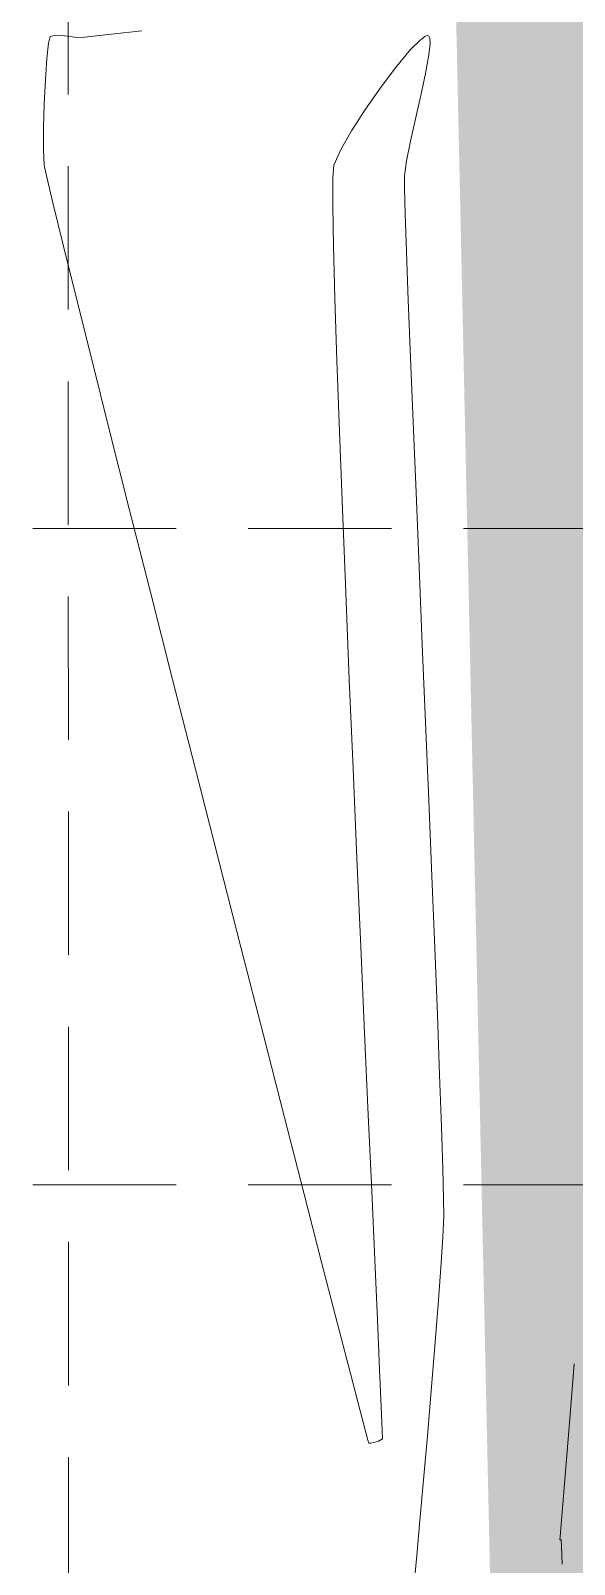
# Model space of a CAD drawing. Extents: x 2140663 to 2528301, y 336313 to 7007653.
# Drawn here: x 2527309.9 to 2527332.6, y 7007059.5 to 7007123.7 of the extents above; entities that cross this region are included whole.
import ezdxf

# ---------------------------------------------------------------- set-up
doc = ezdxf.new("R2010")
doc.units = 0
doc.header["$MEASUREMENT"] = 0
doc.linetypes.add('HIDDEN', pattern=[0.375, 0.25, -0.125])
for name, color, linetype in [('1 EXISTING CONTOURS', 43, 'Continuous'), ('GRID', 254, 'HIDDEN'), ('LIMITS OF DISTURBANCE', 1, 'HIDDEN')]:
    doc.layers.add(name, color=color, linetype=linetype)

msp = doc.modelspace()

# ---------------------------------------------------------------- linework, layer by layer
at = {"layer": '1 EXISTING CONTOURS', "color": 43, "lineweight": 0, "extrusion": (0.9718647660535977, -0.2355395433968274, 0), "elevation": 805749.5430073822}
msp.add_lwpolyline([(7405257.9988147, 599.0000000000007), (7405257.709872161, 599.0000000000007)], dxfattribs=at)
at = {"layer": '1 EXISTING CONTOURS', "color": 43, "lineweight": 0, "extrusion": (0.2091438965880712, -0.9778848759030678, 0), "elevation": -6323588.445132344}
msp.add_lwpolyline([(3936916.226729602, 599.0000000000007), (3936915.992455819, 599.0000000000007)], dxfattribs=at)
at = {"layer": '1 EXISTING CONTOURS', "color": 43, "lineweight": 0}
for points, elevation in [([(2527311.284883396, 7007123.474382731), (2527310.907981969, 7007123.502129349)], 599), ([(2527311.687463596, 7007123.424194835), (2527311.284883396, 7007123.474382731)], 599), ([(2527312.362450393, 7007123.444467627), (2527311.993592706, 7007123.405867931)], 599), ([(2527313.236046082, 7007123.543466627), (2527312.362450393, 7007123.444467627)], 599), ([(2527326.437197647, 7007123.49036599), (2527326.47303229, 7007123.485575551)], 599), ([(2527326.47303229, 7007123.485575551), (2527326.500678856, 7007123.464836964)], 599), ([(2527325.153533563, 7007122.201033643), (2527325.741447994, 7007122.900661679)], 599), ([(2527325.741447994, 7007122.900661679), (2527326.12345075, 7007123.289644197)], 599), ([(2527326.551410281, 7007123.148435018), (2527326.503645059, 7007122.68098179)], 599), ([(2527326.53763914, 7007123.378772032), (2527326.551410281, 7007123.148435018)], 599), ([(2527324.502213103, 7007121.344412922), (2527325.153533563, 7007122.201033643)], 599), ([(2527323.850993238, 7007120.416640547), (2527324.502213103, 7007121.344412922)], 599), ([(2527326.16368202, 7007120.981183735), (2527325.941460202, 7007120.008703678)], 599), ([(2527310.430431872, 7007120.637228545), (2527310.401333256, 7007119.625433624)], 599), ([(2527323.263380588, 7007119.503557554), (2527323.850993238, 7007120.416640547)], 599), ([(2527310.401333256, 7007119.625433624), (2527310.399307283, 7007118.728982647)], 599), ([(2527322.802881774, 7007118.691004976), (2527323.263380588, 7007119.503557554)], 599), ([(2527310.399307283, 7007118.728982647), (2527310.431287135, 7007118.067111377)], 599), ([(2527322.493740474, 7007117.540173028), (2527322.533003417, 7007118.064823849)], 599), ([(2527325.565987223, 7007118.244822672), (2527325.482116565, 7007117.623918186)], 599), ([(2527322.49046806, 7007116.394680478), (2527322.493740474, 7007117.540173028)], 599), ([(2527325.483702932, 7007117.110593926), (2527325.51315973, 7007116.028060523)], 599), ([(2527310.802928455, 7007116.430444746), (2527311.216053746, 7007114.737366897)], 599), ([(2527325.51315973, 7007116.028060523), (2527325.567234237, 7007114.441927519)], 599), ([(2527322.577739556, 7007112.50618467), (2527322.519647359, 7007114.694599818)], 599), ([(2527311.757800391, 7007112.550314784), (2527312.410982093, 7007109.936179978)], 599), ([(2527322.661205837, 7007109.895688652), (2527322.577739556, 7007112.50618467)], 599), ([(2527325.642673734, 7007112.417804461), (2527325.736225497, 7007110.021300898)], 599), ([(2527312.410982093, 7007109.936179978), (2527313.158412552, 7007106.96185405)], 599), ([(2527313.158412552, 7007106.96185405), (2527313.98290547, 7007103.694228572)], 599), ([(2527322.890105389, 7007103.673468482), (2527322.766507385, 7007106.929365383)], 599), ([(2527326.226500783, 7007098.023672518), (2527326.361823055, 7007094.749409624)], 599), ([(2527316.746895988, 7007092.800470533), (2527317.707775753, 7007089.028562552)], 599), ([(2527318.659786482, 7007085.297812874), (2527319.585741878, 7007081.675113067)], 599), ([(2527323.817745306, 7007081.767243478), (2527323.658683691, 7007085.369256168)], 599), ([(2527326.8565443, 7007082.521221249), (2527326.952319041, 7007080.009437689)], 599), ([(2527327.08761279, 7007076.099453634), (2527327.120626354, 7007074.832472232)], 599), ([(2527321.290741471, 7007075.021429348), (2527322.035413072, 7007072.124228578)], 599), ([(2527327.120626354, 7007074.832472232), (2527327.126214082, 7007074.111643977)], 599), ([(2527324.445148334, 7007067.695277944), (2527324.353851117, 7007069.763745931)], 599), ([(2527326.755185764, 7007068.666252577), (2527326.600720618, 7007066.802973785)], 599), ([(2527332.579792722, 7007067.930261734), (2527332.378652651, 7007065.464480188)], 600), ([(2527324.551695981, 7007065.141004984), (2527324.512276227, 7007066.132279755)], 599), ([(2527324.559868781, 7007064.787707249), (2527324.551695981, 7007065.141004984)], 599), ([(2527332.378652651, 7007065.464480188), (2527332.212365628, 7007063.426111821)], 600), ([(2527323.987184567, 7007064.625673904), (2527323.99303716, 7007064.610298434)], 599), ([(2527323.99303716, 7007064.610298434), (2527324.01329349, 7007064.603791269)], 599), ([(2527324.01329349, 7007064.603791269), (2527324.076574162, 7007064.603556852)], 599), ([(2527324.209347563, 7007064.629002132), (2527324.403647197, 7007064.693855323)], 599), ([(2527324.403647197, 7007064.693855323), (2527324.559868781, 7007064.787707249)], 599), ([(2527326.278239604, 7007063.073628481), (2527326.127509154, 7007061.378856084)], 599), ([(2527331.98046569, 7007060.581817874), (2527331.979349246, 7007060.567801781)], 600), ([(2527331.979349246, 7007060.567801781), (2527331.985106621, 7007060.569280604)], 600), ([(2527331.985106621, 7007060.569280604), (2527332.01350345, 7007060.578411798)], 600), ([(2527332.01350345, 7007060.578411798), (2527332.032324357, 7007060.584013094)], 600), ([(2527332.032324357, 7007060.584013094), (2527332.044142032, 7007060.309145132)], 600), ([(2527332.044142032, 7007060.309145132), (2527332.07602947, 7007059.538756205)], 600)]:
    msp.add_lwpolyline(points, dxfattribs=dict(at, elevation=elevation))
at = {"layer": '1 EXISTING CONTOURS', "color": 43, "lineweight": 0, "extrusion": (-0.05975959221522653, -0.9982127985245782, 0), "elevation": -7145631.398716256}
msp.add_lwpolyline([(2104052.340532469, 599.0000000000003), (2104052.033855265, 599.0000000000003)], dxfattribs=at)
at = {"layer": '1 EXISTING CONTOURS', "color": 43, "lineweight": 0, "extrusion": (0.1187071037012283, -0.9929293144684901, 0), "elevation": -6657568.342013524}
msp.add_lwpolyline([(3341240.014855956, 599.0000000000003), (3341238.740035989, 599.0000000000003)], dxfattribs=at)
at = {"layer": '1 EXISTING CONTOURS', "color": 43, "lineweight": 0, "extrusion": (0.607302043096641, -0.7944710368859557, 0), "elevation": -4032106.187168199}
msp.add_lwpolyline([(6263327.695877856, 599), (6263327.964784722, 599)], dxfattribs=at)
at = {"layer": '1 EXISTING CONTOURS', "color": 43, "lineweight": 0, "extrusion": (0.3500857980785086, -0.9367176383434518, 0), "elevation": -5678915.074705304}
msp.add_lwpolyline([(4820485.564062947, 599), (4820485.670934194, 599)], dxfattribs=at)
at = {"layer": '1 EXISTING CONTOURS', "color": 43, "lineweight": 0, "extrusion": (0.9188536527687508, 0.3945984855438804, 0), "elevation": 5087243.494131684}
msp.add_lwpolyline([(5441241.781424277, 599), (5441241.687758727, 599)], dxfattribs=at)
at = {"layer": '1 EXISTING CONTOURS', "color": 43, "lineweight": 0, "extrusion": (0.9943275686498534, -0.1063611123619485, 0), "elevation": 1767689.199826276}
msp.add_lwpolyline([(7236183.315014567, 599), (7236182.668937562, 599)], dxfattribs=at)
at = {"layer": '1 EXISTING CONTOURS', "color": 43, "lineweight": 0, "extrusion": (0.9975187440131476, -0.0704013873615614, 0), "elevation": 2027728.490183143}
msp.add_lwpolyline([(7167662.233637574, 599), (7167661.346661238, 599)], dxfattribs=at)
at = {"layer": '1 EXISTING CONTOURS', "color": 43, "lineweight": 0, "extrusion": (0.9840748708399103, -0.1777544614951034, 0), "elevation": 1241531.18385675}
msp.add_lwpolyline([(7344776.908924291, 599.0000000000003), (7344776.115668992, 599.0000000000003)], dxfattribs=at)
at = {"layer": '1 EXISTING CONTOURS', "color": 43, "lineweight": 0, "extrusion": (0.9988088726696011, -0.04879380981723776, 0), "elevation": 2182395.970166411}
msp.add_lwpolyline([(7122092.377926828, 599.0000000000007), (7122091.368821752, 599.0000000000007)], dxfattribs=at)
at = {"layer": '1 EXISTING CONTOURS', "color": 43, "lineweight": 0, "extrusion": (0.97736631845518, -0.2115539636815343, 0), "elevation": 987739.25056789}
msp.add_lwpolyline([(7383190.84425413, 599.0000000000007), (7383189.903792574, 599.0000000000007)], dxfattribs=at)
at = {"layer": '1 EXISTING CONTOURS', "color": 43, "lineweight": 0, "extrusion": (0.975792870229423, -0.2186967636007094, 0), "elevation": 933712.16635746}
msp.add_lwpolyline([(7390215.749296444, 599), (7390214.785427512, 599)], dxfattribs=at)
at = {"layer": '1 EXISTING CONTOURS', "color": 43, "lineweight": 0, "extrusion": (0.9805786032879795, -0.1961264968682088, 0), "elevation": 1103959.819051371}
msp.add_lwpolyline([(7366706.570936257, 599.0000000000007), (7366705.731284473, 599.0000000000007)], dxfattribs=at)
at = {"layer": '1 EXISTING CONTOURS', "color": 43, "lineweight": 0, "extrusion": (0.9183386400008385, -0.3957955814323983, 0), "elevation": -452448.4308305844}
msp.add_lwpolyline([(7435210.36539293, 599), (7435211.047255915, 599)], dxfattribs=at)
at = {"layer": '1 EXISTING CONTOURS', "color": 43, "lineweight": 0, "extrusion": (0.9792782235342452, 0.2025195321731043, 0), "elevation": 3894018.342303537}
msp.add_lwpolyline([(6350088.406655068, 599), (6350087.891526067, 599)], dxfattribs=at)
at = {"layer": '1 EXISTING CONTOURS', "color": 43, "lineweight": 0, "extrusion": (0.9999952248134302, 0.00309036411080433, 0), "elevation": 2548967.958491007}
msp.add_lwpolyline([(6999273.807657959, 599.0000000000007), (6999273.294331248, 599.0000000000007)], dxfattribs=at)
at = {"layer": '1 EXISTING CONTOURS', "color": 43, "lineweight": 0, "extrusion": (0.9732415629264118, 0.2297843776076945, 0), "elevation": 4069809.803637292}
msp.add_lwpolyline([(6238881.569842478, 599.0000000000003), (6238880.406501267, 599.0000000000003)], dxfattribs=at)
at = {"layer": '1 EXISTING CONTOURS', "color": 43, "lineweight": 0, "extrusion": (0.9998527400280226, 0.01716095156031978, 0), "elevation": 2647199.102055572}
msp.add_lwpolyline([(6962711.567749276, 599.0000000000007), (6962713.268080326, 599.0000000000007)], dxfattribs=at)
at = {"layer": '1 EXISTING CONTOURS', "color": 43, "lineweight": 0, "extrusion": (0.9706640927795771, 0.2404396368912592, 0), "elevation": 4137958.371810348}
msp.add_lwpolyline([(6193888.878449475, 599), (6193886.625299153, 599)], dxfattribs=at)
at = {"layer": '1 EXISTING CONTOURS', "color": 43, "lineweight": 0, "extrusion": (0.9993061883615643, 0.03724435396515936, 0), "elevation": 2786547.529891104}
msp.add_lwpolyline([(6908124.216364591, 599.0000000000007), (6908122.190836198, 599.0000000000007)], dxfattribs=at)
at = {"layer": '1 EXISTING CONTOURS', "color": 43, "lineweight": 0, "extrusion": (0.9991968153564343, 0.04007148838713065, 0), "elevation": 2806081.154850779}
msp.add_lwpolyline([(6900208.314246358, 599.0000000000007), (6900205.608798863, 599.0000000000007)], dxfattribs=at)
at = {"layer": '1 EXISTING CONTOURS', "color": 43, "lineweight": 0, "extrusion": (0.9993705049279502, 0.03547666669874726, 0), "elevation": 2774320.626335968}
msp.add_lwpolyline([(6913035.002656485, 599), (6913037.970848216, 599)], dxfattribs=at)
at = {"layer": '1 EXISTING CONTOURS', "color": 43, "lineweight": 0, "extrusion": (0.9991703044740221, 0.04072717345078437, 0), "elevation": 2810608.608820343}
msp.add_lwpolyline([(6898362.714393392, 599.0000000000007), (6898359.767512442, 599.0000000000007)], dxfattribs=at)
at = {"layer": '1 EXISTING CONTOURS', "color": 43, "lineweight": 0, "extrusion": (0.9991546133004989, 0.04111032376825478, 0), "elevation": 2813253.726375372}
msp.add_lwpolyline([(6897281.472076112, 599.0000000000007), (6897278.349448482, 599.0000000000007)], dxfattribs=at)
at = {"layer": '1 EXISTING CONTOURS', "color": 43, "lineweight": 0, "extrusion": (0.9694293346131418, 0.2453706689714998, 0), "elevation": 4169390.033812073}
msp.add_lwpolyline([(6172763.149174751, 599.0000000000003), (6172759.54495799, 599.0000000000003)], dxfattribs=at)
at = {"layer": '1 EXISTING CONTOURS', "color": 43, "lineweight": 0, "extrusion": (0.9992102565565751, 0.03973491150290469, 0), "elevation": 2803753.59778046}
msp.add_lwpolyline([(6901143.425940586, 599.0000000000003), (6901146.907907358, 599.0000000000003)], dxfattribs=at)
at = {"layer": '1 EXISTING CONTOURS', "color": 43, "lineweight": 0, "extrusion": (0.9991472557433511, 0.04128875561858081, 0), "elevation": 2814485.421471313}
msp.add_lwpolyline([(6896775.838829409, 599.0000000000007), (6896772.606142635, 599.0000000000007)], dxfattribs=at)
at = {"layer": '1 EXISTING CONTOURS', "color": 43, "lineweight": 0, "extrusion": (0.969283076026363, 0.2459477963488835, 0), "elevation": 4173064.381672842}
msp.add_lwpolyline([(6170276.113784118, 599), (6170272.344451959, 599)], dxfattribs=at)
at = {"layer": '1 EXISTING CONTOURS', "color": 43, "lineweight": 0, "extrusion": (0.9991550737357676, 0.04109913171920801, 0), "elevation": 2813173.360709318}
msp.add_lwpolyline([(6897305.289859332, 599), (6897308.92921763, 599)], dxfattribs=at)
at = {"layer": '1 EXISTING CONTOURS', "color": 43, "lineweight": 0, "extrusion": (0.9691595599110706, 0.2464340630533449, 0), "elevation": 4176159.53518939}
msp.add_lwpolyline([(6168177.905584594, 599), (6168174.040199712, 599)], dxfattribs=at)
at = {"layer": '1 EXISTING CONTOURS', "color": 43, "lineweight": 0, "extrusion": (0.9991110947199467, 0.04215471987227126, 0), "elevation": 2820458.819637247}
msp.add_lwpolyline([(6894325.58183119, 599), (6894329.312243255, 599)], dxfattribs=at)
at = {"layer": '1 EXISTING CONTOURS', "color": 43, "lineweight": 0, "extrusion": (0.9991536826273025, 0.04113293683047696, 0), "elevation": 2813409.827309202}
msp.add_lwpolyline([(6897208.167800197, 599.0000000000003), (6897204.912058686, 599.0000000000003)], dxfattribs=at)
at = {"layer": '1 EXISTING CONTOURS', "color": 43, "lineweight": 0, "extrusion": (0.999075928416348, 0.04298010305958394, 0), "elevation": 2826153.479632089}
msp.add_lwpolyline([(6891989.402962258, 599.0000000000007), (6891993.1580875, 599.0000000000007)], dxfattribs=at)
at = {"layer": '1 EXISTING CONTOURS', "color": 43, "lineweight": 0, "extrusion": (0.999167630464215, 0.0407927227888257, 0), "elevation": 2811061.167128769}
msp.add_lwpolyline([(6898162.477789795, 599), (6898159.309052434, 599)], dxfattribs=at)
at = {"layer": '1 EXISTING CONTOURS', "color": 43, "lineweight": 0, "extrusion": (0.968950142702417, 0.2472561848710075, 0), "elevation": 4181390.953857532}
msp.add_lwpolyline([(6164624.979772654, 599), (6164621.12947168, 599)], dxfattribs=at)
at = {"layer": '1 EXISTING CONTOURS', "color": 43, "lineweight": 0, "extrusion": (0.9990480142846236, 0.04362413499372506, 0), "elevation": 2830595.72072348}
msp.add_lwpolyline([(6890162.415618963, 599.0000000000007), (6890166.129114931, 599.0000000000007)], dxfattribs=at)
at = {"layer": '1 EXISTING CONTOURS', "color": 43, "lineweight": 0, "extrusion": (0.9991902271996242, 0.04023543051544486, 0), "elevation": 2807213.280274421}
msp.add_lwpolyline([(6899726.105973844, 599), (6899723.0899276, 599)], dxfattribs=at)
at = {"layer": '1 EXISTING CONTOURS', "color": 43, "lineweight": 0, "extrusion": (0.9992240608030017, 0.03938624521783084, 0), "elevation": 2801348.475015078}
msp.add_lwpolyline([(6902106.333588309, 599), (6902103.535918968, 599)], dxfattribs=at)
at = {"layer": '1 EXISTING CONTOURS', "color": 43, "lineweight": 0, "extrusion": (0.9990107116732633, 0.04447019183768294, 0), "elevation": 2836429.836206177}
msp.add_lwpolyline([(6887755.736830138, 599.0000000000007), (6887759.168035576, 599.0000000000007)], dxfattribs=at)
at = {"layer": '1 EXISTING CONTOURS', "color": 43, "lineweight": 0, "extrusion": (0.9687534998748429, 0.2480255157846527, 0), "elevation": 4186284.740604792}
msp.add_lwpolyline([(6161295.152868383, 599.0000000000007), (6161291.593904862, 599.0000000000007)], dxfattribs=at)
at = {"layer": '1 EXISTING CONTOURS', "color": 43, "lineweight": 0, "extrusion": (0.9993483262464093, 0.03609602233626685, 0), "elevation": 2778607.676210145}
msp.add_lwpolyline([(6911287.229184272, 599), (6911285.065315082, 599)], dxfattribs=at)
at = {"layer": '1 EXISTING CONTOURS', "color": 43, "lineweight": 0, "extrusion": (0.9686454219434384, 0.2484472711623498, 0), "elevation": 4188966.865960893}
msp.add_lwpolyline([(6159468.372386118, 599), (6159465.062686532, 599)], dxfattribs=at)
at = {"layer": '1 EXISTING CONTOURS', "color": 43, "lineweight": 0, "extrusion": (0.9990010858909854, 0.04468590816613244, 0), "elevation": 2837917.04994843}
msp.add_lwpolyline([(6887139.912629207, 599), (6887143.103171951, 599)], dxfattribs=at)
at = {"layer": '1 EXISTING CONTOURS', "color": 43, "lineweight": 0, "extrusion": (0.9994649870318463, 0.03270687538472173, 0), "elevation": 2755154.499642246}
msp.add_lwpolyline([(6920667.999221056, 599.0000000000007), (6920666.250760606, 599.0000000000007)], dxfattribs=at)
at = {"layer": '1 EXISTING CONTOURS', "color": 43, "lineweight": 0, "extrusion": (0.9989985082365489, 0.04474349719400912, 0), "elevation": 2838314.066026488}
msp.add_lwpolyline([(6886973.421137504, 599.0000000000007), (6886976.304672068, 599.0000000000007)], dxfattribs=at)
at = {"layer": '1 EXISTING CONTOURS', "color": 43, "lineweight": 0, "extrusion": (0.9990659266400697, -0.04321196855986697, 0), "elevation": 2222176.951064639}
msp.add_lwpolyline([(7109739.770703694, 599), (7109738.880977457, 599)], dxfattribs=at)
at = {"layer": '1 EXISTING CONTOURS', "color": 43, "lineweight": 0, "extrusion": (0.9979726760024572, -0.06364383672041442, 0), "elevation": 2076246.352835977}
msp.add_lwpolyline([(7153716.407564731, 599.0000000000007), (7153715.144041498, 599.0000000000007)], dxfattribs=at)
at = {"layer": '1 EXISTING CONTOURS', "color": 43, "lineweight": 0, "extrusion": (0.9683572229701118, 0.2495682045486026, 0), "elevation": 4196092.956950063}
msp.add_lwpolyline([(6154609.680675109, 599), (6154607.076693276, 599)], dxfattribs=at)
at = {"layer": '1 EXISTING CONTOURS', "color": 43, "lineweight": 0, "extrusion": (0.9990053932833705, 0.04458950763059011, 0), "elevation": 2837252.450772303}
msp.add_lwpolyline([(6887408.336533997, 599.0000000000007), (6887410.846714806, 599.0000000000007)], dxfattribs=at)
at = {"layer": '1 EXISTING CONTOURS', "color": 43, "lineweight": 0, "extrusion": (0.9973093511417529, -0.07330796767893694, 0), "elevation": 2006852.652926369}
msp.add_lwpolyline([(7173491.598182561, 599.0000000000007), (7173490.046626773, 599.0000000000007)], dxfattribs=at)
at = {"layer": '1 EXISTING CONTOURS', "color": 43, "lineweight": 0, "extrusion": (0.996879665180825, -0.0789362600391364, 0), "elevation": 1966328.855160727}
msp.add_lwpolyline([(7184703.741489502, 599), (7184701.987864129, 599)], dxfattribs=at)
at = {"layer": '1 EXISTING CONTOURS', "color": 43, "lineweight": 0, "extrusion": (0.9681252419456599, 0.2504665963909312, 0), "elevation": 4201801.760214054}
msp.add_lwpolyline([(6150711.043425056, 599), (6150708.895896202, 599)], dxfattribs=at)
at = {"layer": '1 EXISTING CONTOURS', "color": 43, "lineweight": 0, "extrusion": (0.9990790017954347, 0.04290860253419733, 0), "elevation": 2825660.266538894}
msp.add_lwpolyline([(6892168.67398046, 599), (6892170.238419496, 599)], dxfattribs=at)
at = {"layer": '1 EXISTING CONTOURS', "color": 43, "lineweight": 0, "extrusion": (0.9677331185736883, 0.2519774021924265, 0), "elevation": 4211397.055975797}
msp.add_lwpolyline([(6144142.966363409, 599), (6144141.344348446, 599)], dxfattribs=at)
at = {"layer": '1 EXISTING CONTOURS', "color": 43, "lineweight": 0, "extrusion": (0.9963633534523173, -0.08520603204734237, 0), "elevation": 1921091.248591188}
msp.add_lwpolyline([(7196928.049010472, 599), (7196926.149345011, 599)], dxfattribs=at)
at = {"layer": '1 EXISTING CONTOURS', "color": 43, "lineweight": 0, "extrusion": (0.9669888724134142, 0.2548186033801963, 0), "elevation": 4229424.589177974}
msp.add_lwpolyline([(6131745.727512703, 599.0000000000007), (6131744.854675922, 599.0000000000007)], dxfattribs=at)
at = {"layer": '1 EXISTING CONTOURS', "color": 43, "lineweight": 0, "extrusion": (0.9653987144543381, 0.2607783007267124, 0), "elevation": 4267165.732378039}
msp.add_lwpolyline([(6105540.429053483, 599.0000000000007), (6105540.045405963, 599.0000000000007)], dxfattribs=at)
at = {"layer": '1 EXISTING CONTOURS', "color": 43, "lineweight": 0, "extrusion": (0.9607998044194193, 0.2772430987916666, 0), "elevation": 4370912.702846741}
msp.add_lwpolyline([(6031703.306507224, 599), (6031703.188044159, 599)], dxfattribs=at)
at = {"layer": '1 EXISTING CONTOURS', "color": 43, "lineweight": 0, "extrusion": (0.1882191628510072, -0.982127052236963, 0), "elevation": -6406136.881979274}
msp.add_lwpolyline([(3801017.179097681, 599.0000000000007), (3801017.314287321, 599.0000000000007)], dxfattribs=at)
at = {"layer": '1 EXISTING CONTOURS', "color": 43, "lineweight": 0, "extrusion": (0.9961976453923612, -0.08712204838452418, 0), "elevation": 1907246.79938646}
msp.add_lwpolyline([(7200607.420958992, 599), (7200605.577360726, 599)], dxfattribs=at)
at = {"layer": '1 EXISTING CONTOURS', "color": 43, "lineweight": 0, "extrusion": (0.9966895236558887, -0.08130186612001991, 0), "elevation": 1949278.20629865}
msp.add_lwpolyline([(7189343.533568554, 600), (7189341.986724172, 600)], dxfattribs=at)
at = {"layer": '1 EXISTING CONTOURS', "color": 43, "lineweight": 0, "extrusion": (0.9966921195593107, -0.08127003635023848, 0), "elevation": 1949507.800175287}
msp.add_lwpolyline([(7189279.731981619, 600.0000000000003), (7189278.899958389, 600.0000000000003)], dxfattribs=at)
at = {"layer": '1 EXISTING CONTOURS', "color": 43, "lineweight": 0, "extrusion": (0.9959658122238517, -0.08973349921452786, 0), "elevation": 1888362.282603486}
msp.add_lwpolyline([(7205579.394572482, 599.0000000000007), (7205577.921319623, 599.0000000000007)], dxfattribs=at)
at = {"layer": '1 EXISTING CONTOURS', "color": 43, "lineweight": 0, "extrusion": (0.996721541263743, -0.0809083999398618, 0), "elevation": 1952116.166898349}
msp.add_lwpolyline([(7188570.720194702, 600), (7188570.609494252, 600)], dxfattribs=at)
at = {"layer": '1 EXISTING CONTOURS', "color": 43, "lineweight": 0, "extrusion": (0.9966993163543313, -0.08118172687747519, 0), "elevation": 1950144.778733174}
msp.add_lwpolyline([(7189106.140982404, 600.0000000000003), (7189105.776818578, 600.0000000000003)], dxfattribs=at)
at = {"layer": '1 EXISTING CONTOURS', "color": 43, "lineweight": 0, "extrusion": (0.9958854322029317, -0.09062122227149641, 0), "elevation": 1881938.807442071}
msp.add_lwpolyline([(7207258.259255855, 599), (7207257.100287694, 599)], dxfattribs=at)
at = {"layer": 'GRID', "color": 253, "linetype": 'HIDDEN', "lineweight": 0, "ltscale": 24}
for p, q in [((2527311.604736099, 7006032.024834732), (2527311.351720035, 7007623.446631561)), ((2527228.947377252, 7007102.871021064), (2528272.331315909, 7007102.871021064)), ((2527228.947377252, 7007075.413548996), (2528272.331315909, 7007075.413548996))]:
    msp.add_line(p, q, dxfattribs=at)
at = {"layer": 'LIMITS OF DISTURBANCE', "ltscale": 70, "const_width": 6}
msp.add_lwpolyline([(2527323.279507909, 7007478.034385583), (2527323.279507909, 7007463.102355542), (2527345.362386929, 7006446.874516389, 0.3527120601780434), (2527681.725039883, 7006131.321992346), (2528205.897920626, 7006144.525554366), (2528183.386823632, 7007495.015237641)], format="xyb", close=True, dxfattribs=at)

doc.saveas('drawing.dxf')
